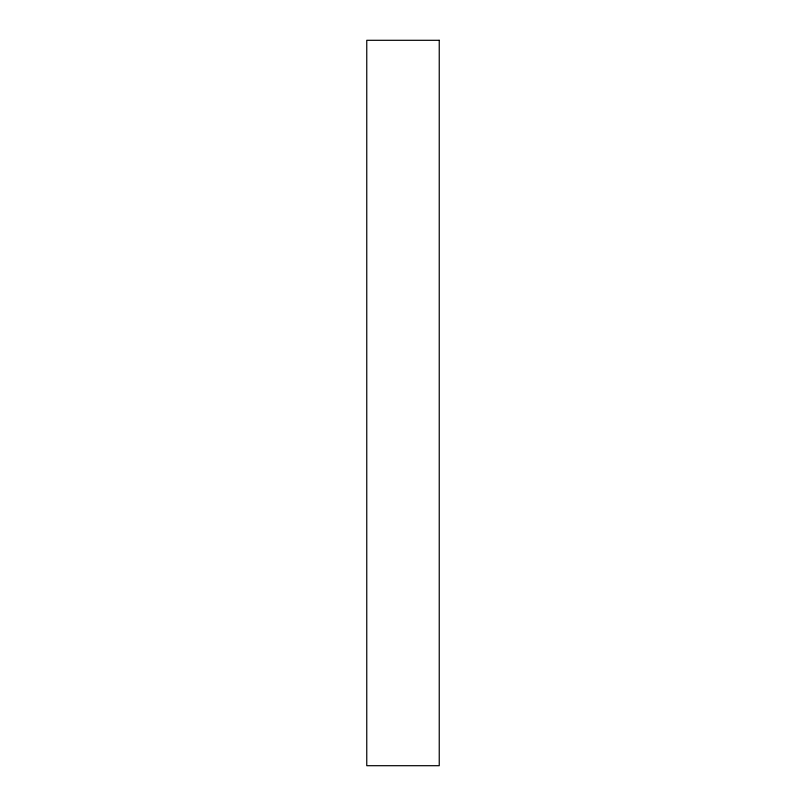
<?xml version="1.0" encoding="UTF-8"?>
<svg xmlns="http://www.w3.org/2000/svg" width="806" height="806" viewBox="0 0 806 806"><rect width="100%" height="100%" fill="white"/><g stroke="black" fill="none" stroke-linecap="round" stroke-linejoin="round"><path stroke-width="1.21" d="M439.24 40.3L366.76 40.3L366.76 765.7L439.24 765.7L439.24 40.3"/></g></svg>
